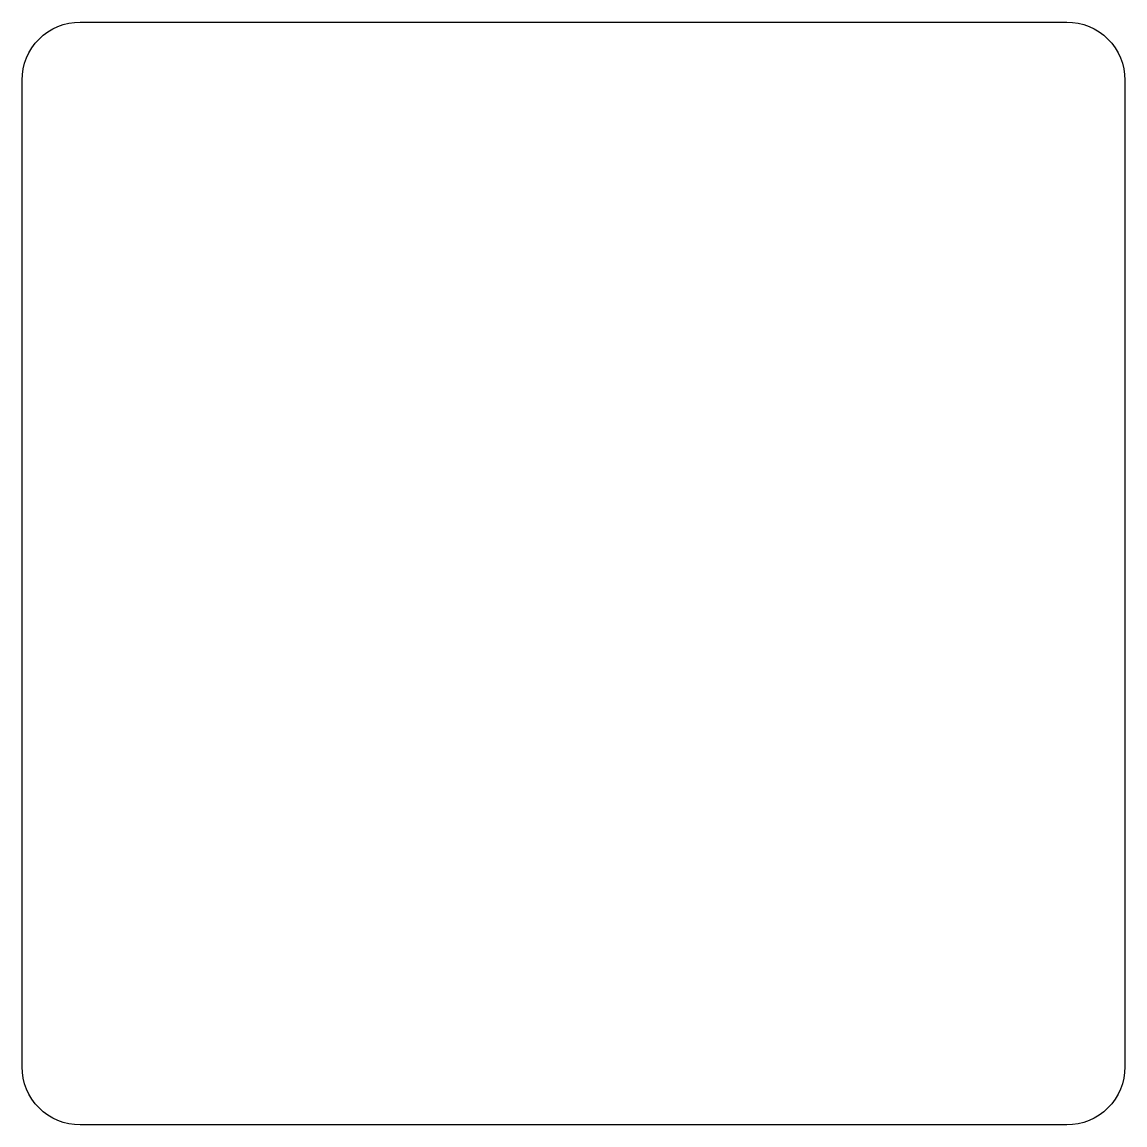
# Model space of a CAD drawing. Extents: x -19 to 19, y -19 to 19.
import ezdxf

# ---------------------------------------------------------------- set-up
doc = ezdxf.new("R2010")
doc.units = 0
doc.layers.get('0').update_dxf_attribs({"linetype": 'continuous'})

msp = doc.modelspace()

# ---------------------------------------------------------------- linework, layer by layer
at = {"color": 0}
msp.add_lwpolyline([(-19, -17), (-19, 17, -0.414214), (-17, 19), (17, 19, -0.414214), (19, 17), (19, -17, -0.414214), (17, -19), (-17, -19, -0.414214)], format="xyb", close=True, dxfattribs=at)

doc.saveas('drawing.dxf')
